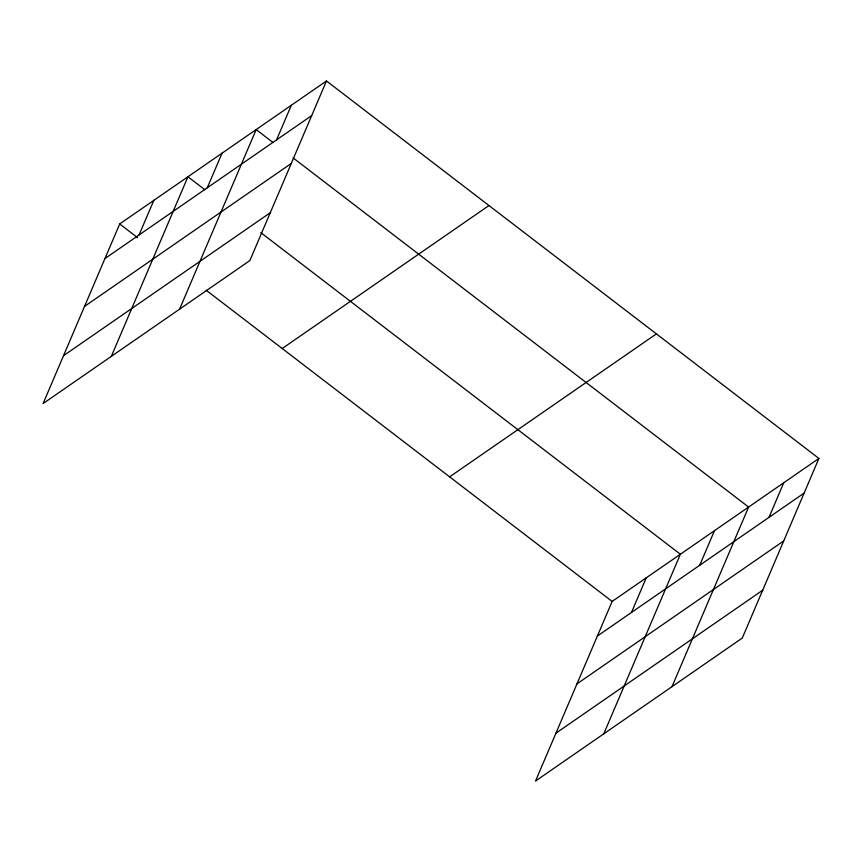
<?xml version="1.0" encoding="UTF-8"?>
<svg xmlns="http://www.w3.org/2000/svg" width="862" height="862" viewBox="0 0 862 862"><rect width="100%" height="100%" fill="white"/><g stroke="black" fill="none" stroke-linecap="round" stroke-linejoin="round"><path stroke-width="1.29" d="M326.472 80.974L119.71 223.948L43.1 403.545L249.861 260.572L326.472 80.974L818.9 458.455L742.29 638.052L535.528 781.026L612.139 601.428L818.9 458.455M139.062 234.96L153.824 200.35M111.327 356.362L187.938 176.764L204.822 189.705M207.289 187.787L222.051 153.177M179.565 309.189L256.165 129.591L273.049 142.532M276.562 139.892L291.324 105.283M631.49 612.44L646.252 577.831M603.766 733.842L680.366 554.244L260.744 232.578M699.718 565.267L714.479 530.658M671.994 686.669L748.604 507.061L293.102 157.897M768.99 517.372L783.752 482.763M104.948 258.557L311.71 115.583M84.541 306.398L291.302 163.435M63.508 355.694L270.269 212.731M282.208 348.517L488.969 205.544M449.63 476.858L656.402 333.885M597.377 636.037L804.138 493.064M576.969 683.878L783.73 540.916M555.936 733.174L762.698 590.211M119.71 223.948L137.64 237.696M206.233 290.268L612.139 601.428"/></g></svg>
